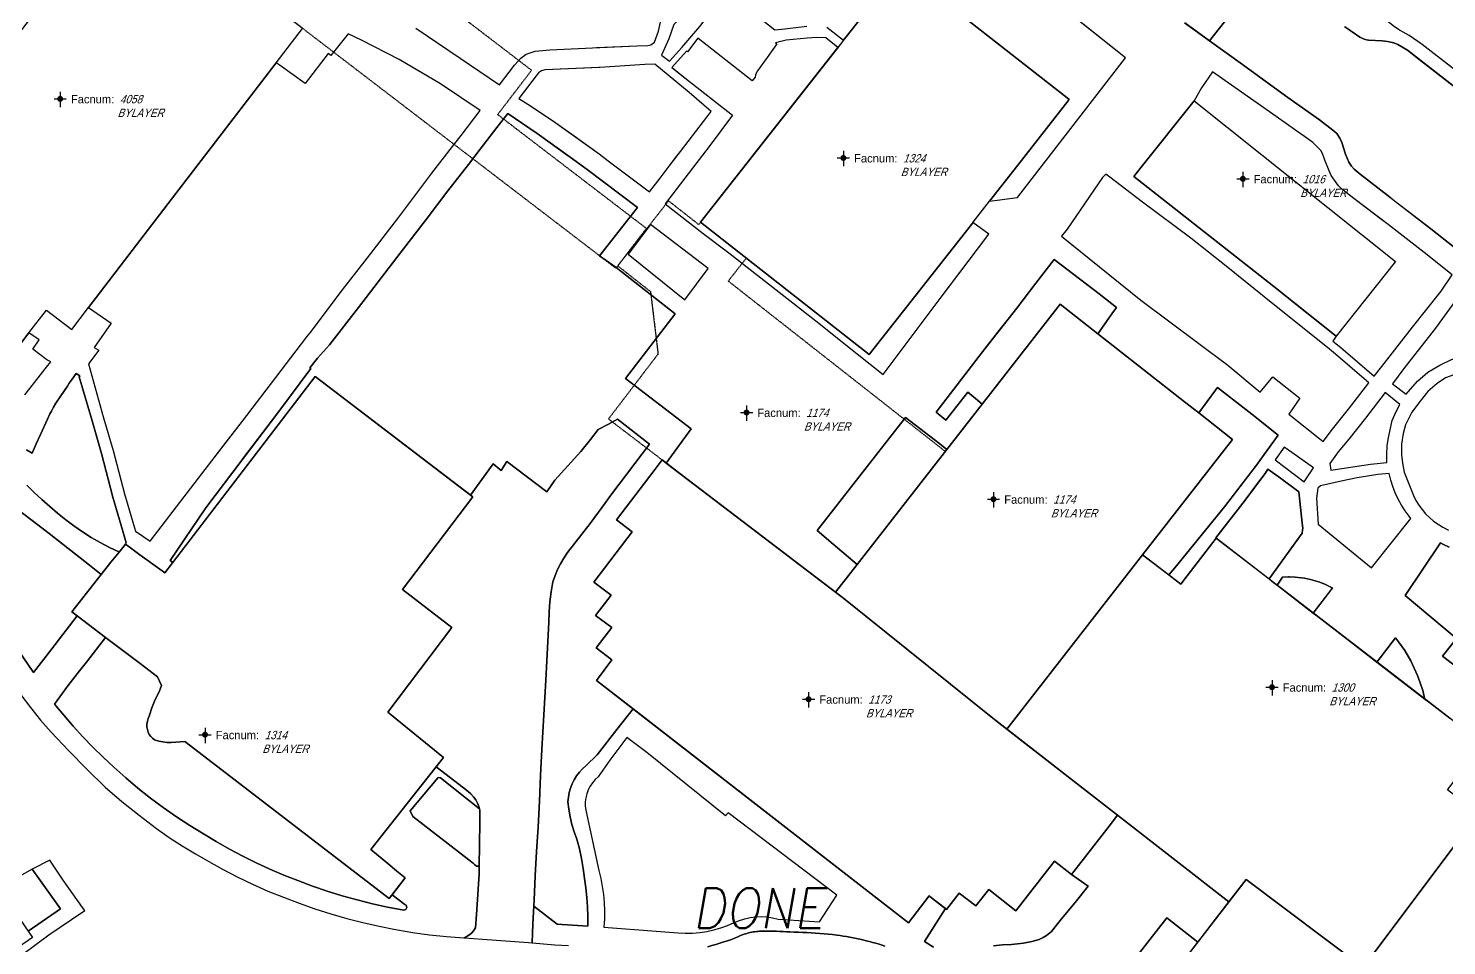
# Model space of a CAD drawing. Header units: inches. Extents: x 1273557 to 1282364, y 239587 to 246310.
# Drawn here: x 1275679 to 1276394, y 240898 to 241360 of the extents above; entities that cross this region are included whole.
import ezdxf
from ezdxf.enums import TextEntityAlignment as Align

# ---------------------------------------------------------------- set-up
doc = ezdxf.new("R2010")
doc.units = ezdxf.units.IN
doc.header["$MEASUREMENT"] = 0
doc.linetypes.add('DASHED2', pattern=[0.375, 0.25, -0.125])
doc.linetypes.add('HIDDEN', pattern=[0.375, 0.25, -0.125])
doc.layers.add('BLDG-DATA', color=159, linetype='DASHED2', lineweight=30)
for name, color, linetype in [('BLDG-UW', 231, 'Continuous'), ('BLDG-UW-UG', 159, 'HIDDEN'), ('GRASS', 3, 'Continuous'), ('PATH', 253, 'Continuous'), ('PATH-ISLAND', 252, 'Continuous'), ('REV-ADJUDICATION-NOTES', 2, 'Continuous'), ('STREET-NONUW', 4, 'Continuous'), ('STREET-UW', 50, 'Continuous')]:
    doc.layers.add(name, color=color, linetype=linetype)
doc.styles.add('Revisions', font='simplex.shx', dxfattribs={"width": 0.9, "oblique": 10, "height": 25})
doc.styles.add('SS_LITE', font='FRABK.TTF', dxfattribs={"height": 16})

# ---------------------------------------------------------------- blocks, each defined once
blk = doc.blocks.new('*U1')
for p, q in [((-3.08, 0), (3.08, 0)), ((0, 3.55), (0, -4.2))]:
    blk.add_line(p, q)
at = {"const_width": 1.5}
blk.add_lwpolyline([(-0.75, 0, 1), (0.75, 0, 1)], format="xyb", close=True, dxfattribs=at)
at = {"layer": 'BLDG-DATA', "color": 1, "style": 'SS_LITE'}
blk.add_text('Facnum:', height=4.2, dxfattribs=at).set_placement((27.26, -2.25), align=Align.RIGHT)
at = {"layer": 'BLDG-DATA', "color": 7, "style": 'SS_LITE', "oblique": 20, "width": 0.9, "flags": 8}
for tag, p in [('FACNUM', (29.98, -2.25)), ('OBJECT', (28.84, -9.16))]:
    blk.add_attdef(tag, p, '', height=4.2, dxfattribs=at)

msp = doc.modelspace()

# ---------------------------------------------------------------- linework, layer by layer
at = {"layer": 'BLDG-UW'}
msp.add_lwpolyline([(1275662.77, 241184.24), (1275679.73, 241206.39), (1275688.56, 241217.92), (1275701.32, 241208.15), (1275709.78, 241219.2), (1275753.77, 241276.65), (1275753.77, 241276.65), (1275804.34, 241342.56), (1275817.62, 241359.9), (1275816.59, 241360.69), (1275802.82, 241371.24), (1275801.66, 241372.12), (1275795.21, 241363.7), (1275776.02, 241378.39), (1275793.17, 241400.78), (1275758.04, 241427.29), (1275751.76, 241419.09), (1275748.11, 241414.33), (1275745.2, 241416.56), (1275729.2, 241428.82), (1275624.78, 241292.47)], dxfattribs=at)
for points in [[(1276203.96, 241323.99), (1276202.83, 241324.87), (1276119.02, 241390.64), (1276118.68, 241390.21), (1276091.5, 241355.58), (1276090.56, 241354.38), (1276087.61, 241350.62), (1276018.18, 241262.15), (1276103.12, 241195.5), (1276155.28, 241261.96), (1276155.52, 241262.27), (1276163.81, 241272.84), (1276177.98, 241290.89)], [(1276338.37, 241204.78), (1276307.04, 241229.82), (1276307.04, 241229.82), (1276236.45, 241285.26), (1276240.22, 241289.98), (1276266.94, 241323.41), (1276368.39, 241242.34)], [(1276286.2, 241152.71), (1276269.2, 241166.05), (1276261.97, 241171.72), (1276226.05, 241199.92), (1276218.35, 241205.97), (1276199.32, 241220.91), (1276091.63, 241082.81), (1276086.14, 241075.77), (1276090.31, 241072.59), (1276165.44, 241012.28), (1276172.49, 241006.79), (1276240.93, 241094.61)], [(1275868.03, 241077.13), (1275903.45, 241123.74), (1275823.93, 241184.45), (1275748.25, 241085.43), (1275746.86, 241086.44), (1275735.65, 241094.62), (1275730.2, 241098.59), (1275728.33, 241099.96), (1275725.12, 241095.92), (1275721.07, 241090.8), (1275716.18, 241084.64), (1275701.34, 241065.92), (1275704.02, 241063.89), (1275718.36, 241052.97), (1275735.75, 241039.74), (1275744.59, 241033.02), (1275746.49, 241028.66), (1275745.27, 241025.53), (1275743.34, 241021.58), (1275741.71, 241017.51), (1275740.38, 241013.33), (1275739.79, 241012.04), (1275739.39, 241010.68), (1275739.19, 241009.28), (1275739.21, 241007.86), (1275739.44, 241006.46), (1275739.79, 241005.22), (1275740.35, 241004.06), (1275741.1, 241003.01), (1275742.02, 241002.11), (1275743.08, 241001.38), (1275745.11, 241000.72), (1275747.21, 241000.27), (1275749.33, 241000.05), (1275751.47, 241000.05), (1275758.29, 241000.54), (1275861.28, 240921.4), (1275869.32, 240931.8), (1275865.18, 240935.23), (1275860.6, 240939.02), (1275852.02, 240946.13), (1275877.81, 240978.75), (1275888.64, 240992.44), (1275860.56, 241015.21), (1275892.82, 241057.9)], [(1276122.94, 240909.06), (1276133.33, 240922.68), (1276134.59, 240921.7), (1276142.1, 240915.86), (1276148.55, 240924.13), (1276156.88, 240917.65), (1276163.34, 240925.94), (1276177.06, 240915.24), (1276196.47, 240940.16), (1276205.06, 240933.47), (1276224.07, 240957.85), (1276228.31, 240963.29), (1276165.44, 241012.28), (1276090.31, 241072.59), (1276007.74, 241135.59), (1275998.84, 241142.38), (1275994.84, 241137.14), (1275975.84, 241112.24), (1275983.74, 241106.21), (1275964.37, 241080.8), (1275973.03, 241074.2), (1275965.29, 241064.05), (1275973.37, 241057.89), (1275965.56, 241047.66), (1275973.5, 241041.6), (1275965.65, 241031.3), (1275965.65, 241031.3), (1275965.65, 241031.3), (1275965.65, 241031.3), (1275965.65, 241031.3), (1275965.65, 241031.3)], [(1276408.49, 241002.32), (1276398, 241010.41), (1276385.4, 241020.13), (1276361.29, 241038.73), (1276329.21, 241063.48), (1276310.96, 241077.56), (1276306.9, 241080.69), (1276280.1, 241101.37), (1276278.02, 241102.97), (1276263.35, 241083.94), (1276260.14, 241079.78), (1276240.93, 241094.61), (1276172.49, 241006.79), (1276228.31, 240963.29), (1276284.29, 240919.66), (1276293.02, 240930.99), (1276352.02, 240886.62), (1276391.24, 240938.77), (1276410.22, 240964.01), (1276394.49, 240976.15), (1276412.37, 240999.32)], [(1276220.43, 240836.86), (1276347.42, 240738.91), (1276423.99, 240838.19), (1276395.68, 240860.03), (1276431.5, 240905.82), (1276461.23, 240943.81), (1276494.77, 240986.53), (1276464.27, 241010.06), (1276421.84, 240955.05), (1276410.22, 240964.01), (1276391.24, 240938.77), (1276352.02, 240886.62), (1276293.02, 240930.99)]]:
    msp.add_lwpolyline(points, close=True, dxfattribs=at)
at = {"layer": 'BLDG-UW-UG'}
for points in [[(1275975.51, 241239), (1275990.87, 241259.07), (1275915.92, 241316.44), (1275933.01, 241338.76), (1275862.37, 241392.83), (1275906.86, 241450.94), (1275894.89, 241460.1), (1275894.89, 241460.1), (1275894.89, 241460.1), (1275838.77, 241387), (1275822.79, 241399.24), (1275829.73, 241408.3), (1275810.32, 241423.16), (1275810.32, 241423.16), (1275776.02, 241378.39), (1275776.02, 241378.39), (1275776.02, 241378.39), (1275795.21, 241363.7), (1275801.66, 241372.12)], [(1276041.2, 241244.09), (1276018.18, 241262.15), (1276017.27, 241260.99), (1276002.01, 241272.98), (1275976.43, 241240.21), (1275992.94, 241227.25), (1275996.73, 241195.75), (1275971.77, 241163.04), (1276086.14, 241075.77), (1276141.45, 241146.7), (1276032.12, 241232.53)]]:
    msp.add_lwpolyline(points, close=True, dxfattribs=at)
at = {"layer": 'GRASS'}
for points in [[(1276119.02, 241390.64), (1276202.83, 241324.87), (1276203.96, 241323.99), (1276177.98, 241290.89), (1276163.81, 241272.84), (1276177.79, 241274.6), (1276185.23, 241284.24), (1276232.21, 241345.07), (1276110.76, 241441.85)], [(1276400.65, 241337.13), (1276381.73, 241351.72), (1276375.27, 241356.36), (1276370.65, 241358.9), (1276367.79, 241360.68), (1276364.64, 241363.26), (1276362.09, 241366.1), (1276360.29, 241368.95), (1276359.22, 241371.99), (1276358.88, 241376.53), (1276359.35, 241386.66), (1276360.19, 241402.11), (1276368.9, 241395.48), (1276418.32, 241356.66)], [(1276081.72, 241360.47), (1276090.22, 241353.96), (1276090.22, 241353.95), (1276090.56, 241354.38), (1276091.5, 241355.58), (1276118.68, 241390.21)], [(1276041.38, 241370.45), (1276055.51, 241359.09), (1276060.64, 241359.67), (1276071.69, 241360.96)], [(1275874.71, 241360.05), (1275897.09, 241344.81), (1275916.84, 241331.42), (1275924.35, 241341.33), (1275927.57, 241344.84), (1275930.26, 241346.87), (1275934.83, 241348.39), (1275942.23, 241349.08), (1275963.74, 241350.15), (1275986.05, 241351.07), (1275991.51, 241351.18), (1275993.15, 241351.61), (1275994.9, 241352.98), (1275996.92, 241358.5), (1275997.94, 241363.08)], [(1275677.6, 241175.24), (1275680.11, 241178.42), (1275687.93, 241188.32), (1275688.61, 241189.18), (1275690.77, 241191.92), (1275688.77, 241192.8), (1275681.77, 241198.25), (1275684.81, 241202.92), (1275679.73, 241206.39), (1275662.77, 241184.24)], [(1275678.6, 241129.71), (1275682.32, 241125.97), (1275686.2, 241122.39), (1275690.24, 241119), (1275694.18, 241115.56), (1275698.24, 241112.27), (1275702.43, 241109.14), (1275706.74, 241106.17), (1275711.15, 241103.36), (1275715.68, 241100.72), (1275720.3, 241098.26), (1275725.03, 241096.01), (1275725.12, 241095.92), (1275728.33, 241099.96), (1275728.74, 241100.68), (1275727.04, 241106.56), (1275722.06, 241123.67), (1275716.3, 241145.57), (1275711.53, 241162.02), (1275705.06, 241184.32), (1275705.4, 241184.8), (1275703.56, 241185.97), (1275701.57, 241183.15), (1275700.08, 241181.04), (1275699.1, 241179.61), (1275695.75, 241174.76), (1275693.32, 241170.95), (1275692.18, 241168.97), (1275692.17, 241168.95), (1275691.07, 241167.04), (1275690.31, 241165.56), (1275689.01, 241163.02), (1275685.55, 241155.27), (1275683.43, 241150.53), (1275681.39, 241145.88), (1275678.56, 241147.45)], [(1276399.5, 241185.91), (1276393.58, 241183.76), (1276389.26, 241180.94), (1276384.58, 241176.83), (1276383.35, 241175.27), (1276380.82, 241172.06), (1276376.57, 241166.52), (1276373.41, 241160.16), (1276372.12, 241155.72), (1276371.38, 241150.38), (1276371.33, 241145.02), (1276371.82, 241140.7), (1276372.72, 241136.21), (1276376.38, 241126.96), (1276377.42, 241124.42), (1276378.66, 241121.96), (1276380.09, 241119.61), (1276381.71, 241117.38), (1276383.51, 241115.29), (1276385.47, 241113.35), (1276387.57, 241111.58), (1276389.82, 241109.98), (1276392.18, 241108.56), (1276394.97, 241107.08)], [(1276395.39, 241098.44), (1276392.47, 241099.82), (1276391.06, 241100.62), (1276373.25, 241074.1), (1276399.13, 241052.43), (1276392.06, 241043.45), (1276406.54, 241032.38)], [(1276165.77, 240897.6), (1276170.29, 240898.03), (1276174.84, 240898.23), (1276180.85, 240898.79), (1276185.1, 240899.77), (1276188.75, 240900.78), (1276190.81, 240901.68), (1276192.56, 240902.66), (1276194.92, 240904.79), (1276200.09, 240911.13), (1276206.84, 240919.37), (1276213.43, 240927.6), (1276205.06, 240933.47), (1276196.47, 240940.16), (1276177.06, 240915.24), (1276163.34, 240925.94), (1276156.88, 240917.65), (1276148.55, 240924.13), (1276142.1, 240915.86), (1276141.52, 240916.32), (1276130.92, 240899.67), (1276135.48, 240896.87)]]:
    msp.add_lwpolyline(points, dxfattribs=at)
for points in [[(1276028.01, 241374.19), (1276029.31, 241373.22), (1276029.51, 241373.48), (1276027.65, 241375.46), (1276023.56, 241379.13), (1276020.54, 241378.82), (1276016.18, 241373.62), (1276004.74, 241361.81), (1276002.2, 241354.63), (1275998.54, 241346.45), (1276002.45, 241343.32), (1276008.66, 241350.23), (1276017.79, 241360.89)], [(1275836.63, 241226.57), (1275850.26, 241244.23), (1275866.09, 241264.77), (1275882.76, 241286.84), (1275893.1, 241300.29), (1275897.45, 241305.94), (1275907.06, 241318.52), (1275887.11, 241331.92), (1275866.35, 241344.16), (1275847.31, 241353.96), (1275840.62, 241357.11), (1275831.88, 241346.26), (1275830.55, 241347.26), (1275818.86, 241332.18), (1275805.8, 241341.5), (1275805.77, 241341.46), (1275804.32, 241342.53), (1275753.77, 241276.65), (1275709.78, 241219.2), (1275709.77, 241219.19), (1275721.12, 241211.26), (1275712.58, 241199.04), (1275714.87, 241197.69), (1275709.72, 241190.82), (1275717.35, 241163.68), (1275722.14, 241147.19), (1275727.9, 241125.29), (1275732.87, 241108.2), (1275733.36, 241106.51), (1275740.83, 241101.41), (1275756.27, 241121.55), (1275771.86, 241141.98), (1275787.37, 241161.98), (1275801.52, 241180.39), (1275819.79, 241204.48), (1275822.16, 241207.32)], [(1276087.28, 241350.2), (1276081.26, 241355.04), (1276076.63, 241355.3), (1276071.82, 241354.97), (1276061.32, 241353.88), (1276056, 241352.6), (1276056.66, 241352.04), (1276051.74, 241345.29), (1276046.81, 241338.53), (1276046.14, 241337.3), (1276045.89, 241336.28), (1276045.64, 241335.26), (1276044.21, 241333.49), (1276016.78, 241354.88), (1276011.53, 241348.14), (1276011.1, 241348.44), (1276003.68, 241340.22), (1276003.94, 241339.92), (1276010.28, 241335.03), (1276034.32, 241316.09), (1276022.53, 241300.38), (1276014.11, 241289.37), (1276000.4, 241271.45), (1276019.42, 241256.45), (1276032.45, 241246.83), (1276077.83, 241211.31), (1276091.43, 241200.34), (1276110.11, 241185.43), (1276138.97, 241223.74), (1276163.37, 241256.12), (1276155.4, 241262.12), (1276155.28, 241261.96), (1276103.12, 241195.5), (1276018.18, 241262.15)], [(1275995.09, 241341.9), (1275990.13, 241341.64), (1275967.4, 241340.25), (1275939.62, 241338.99), (1275938, 241338.54), (1275936.54, 241337.56), (1275935.32, 241336.04), (1275926.64, 241324.53), (1275931.04, 241321.63), (1275943.56, 241313.45), (1275967.02, 241296.71), (1275971.68, 241293.2), (1275992.43, 241277.58), (1275997.73, 241284.32), (1276002.39, 241290.43), (1276008.04, 241297.85), (1276023.55, 241318.07), (1276012.36, 241327.58)], [(1276391.31, 241227.5), (1276396.96, 241235.7), (1276382.78, 241247.01), (1276364.61, 241261.05), (1276347.27, 241274.07), (1276342.01, 241278.42), (1276339.62, 241280.54), (1276337.64, 241283.33), (1276336, 241285.68), (1276334.85, 241288.08), (1276332.7, 241293.47), (1276331.61, 241296.86), (1276330.71, 241298.4), (1276326.74, 241302.3), (1276324.12, 241304.25), (1276318.69, 241308.14), (1276308.2, 241315.55), (1276276.08, 241338.03), (1276270.64, 241329.97), (1276266.94, 241323.41), (1276368.39, 241242.34), (1276338.37, 241204.78), (1276336.74, 241202.32), (1276340.76, 241199.11), (1276357.61, 241184.6), (1276361.41, 241189.41), (1276376.89, 241209.36)], [(1275965.56, 241047.66), (1275973.37, 241057.89), (1275965.29, 241064.05), (1275973.03, 241074.2), (1275964.37, 241080.8), (1275983.74, 241106.21), (1275975.84, 241112.24), (1275994.84, 241137.14), (1275998.84, 241142.38), (1276000.87, 241140.83), (1276007.54, 241149.98), (1276013.42, 241158.04), (1275980.36, 241183.42), (1276005.42, 241216.09), (1275975.59, 241239.36), (1275967.31, 241245.23), (1275986.44, 241269.65), (1275961, 241288.76), (1275952.43, 241294.94), (1275935.85, 241306.89), (1275921.09, 241317.01), (1275915.43, 241309.94), (1275907.1, 241299.03), (1275901.2, 241291.29), (1275890.89, 241278.06), (1275879.91, 241263.57), (1275866.84, 241246.62), (1275857.41, 241234.28), (1275845.74, 241219.14), (1275831.23, 241200.35), (1275825.09, 241193.66), (1275821.28, 241188.82), (1275821.82, 241188.4), (1275805.09, 241166.18), (1275787.14, 241142.51), (1275768.8, 241118.18), (1275750.82, 241091.65), (1275752.22, 241090.63), (1275823.93, 241184.45), (1275902.3, 241124.62), (1275913.62, 241140.5), (1275917.73, 241137.14), (1275920.55, 241141.58), (1275940.77, 241126.33), (1275944.78, 241132.22), (1275957.87, 241146.67), (1275962.77, 241152.68), (1275966.54, 241157.66), (1275971.83, 241160.43), (1275976.35, 241162.86), (1275992.5, 241150.39), (1275973.4, 241125.23), (1275968.58, 241118.66), (1275962.47, 241110.33), (1275951.09, 241095.68), (1275949.25, 241092.95), (1275947.58, 241090.11), (1275946.1, 241087.16), (1275944.82, 241084.13), (1275943.73, 241081.02), (1275942.89, 241075.97), (1275942.27, 241070.89), (1275941.87, 241065.79), (1275941.68, 241060.68), (1275940.11, 241031.43), (1275938.22, 240996.42), (1275937.53, 240983.39), (1275936.92, 240970.35), (1275936.39, 240957.31), (1275935.48, 240945.05), (1275934.77, 240932.77), (1275934.28, 240920.49), (1275934.14, 240917.5), (1275945.93, 240908.43), (1275961.28, 240907.45), (1275961.34, 240912.27), (1275961.21, 240917.09), (1275960.87, 240921.89), (1275960.34, 240926.68), (1275959.61, 240931.43), (1275959.06, 240936.48), (1275958.23, 240941.49), (1275957.13, 240946.45), (1275955.75, 240951.35), (1275954.46, 240954.99), (1275953.37, 240958.71), (1275952.49, 240962.49), (1275951.82, 240966.31), (1275951.36, 240970.16), (1275951.56, 240972.47), (1275951.98, 240974.75), (1275952.61, 240976.98), (1275953.45, 240979.15), (1275954.48, 240981.22), (1275955.71, 240983.19), (1275957.11, 240985.03), (1275958.67, 240986.73), (1275960.39, 240988.28), (1275966.06, 240993.82), (1275975.94, 241006.46), (1275984.14, 241016.93), (1275965.65, 241031.3), (1275973.5, 241041.6)], [(1276306.58, 241221.08), (1276282.96, 241239.99), (1276265.14, 241254.15), (1276240.79, 241272.35), (1276224.39, 241284.91), (1276222.39, 241286.39), (1276220.63, 241284.68), (1276202.86, 241258.7), (1276200.06, 241255.16), (1276213.9, 241243.91), (1276240.06, 241222.94), (1276283.85, 241190.1), (1276300.2, 241176.54), (1276306.48, 241184.26), (1276320.2, 241173.51), (1276314.51, 241165.4), (1276331.86, 241151.76), (1276336.65, 241157.95), (1276344.61, 241167.92), (1276354.97, 241181.26), (1276338.17, 241195.77), (1276334.15, 241198.98)], [(1276021.95, 241238.79), (1275993.01, 241261.1), (1275981.64, 241246.09), (1276010.21, 241223.03)], [(1276199.32, 241220.91), (1276218.35, 241205.97), (1276226.28, 241217.14), (1276227.37, 241218.66), (1276227.78, 241219.25), (1276219.09, 241226.03), (1276196.34, 241243.45), (1276187.16, 241231.47), (1276177.54, 241218.92), (1276173.16, 241213.36), (1276160.21, 241196.9), (1276136.94, 241166.4), (1276141.82, 241162.39), (1276152.85, 241176.56), (1276156.68, 241173.29), (1276159.99, 241170.47)], [(1276410.35, 241216.43), (1276410.24, 241220.61), (1276410.09, 241225.91), (1276404.03, 241230.21), (1276388.42, 241208.8), (1276372.58, 241188.47), (1276366.77, 241180.7), (1276373.66, 241175.56), (1276379.46, 241182.17), (1276384.57, 241186.56), (1276390.68, 241190.22), (1276396.51, 241192.93), (1276400.53, 241194.51), (1276404.88, 241195.7), (1276408.72, 241196.46), (1276410.73, 241196.5), (1276411.21, 241196.51), (1276411.15, 241197.98)], [(1276309.26, 241154.83), (1276295.93, 241165.51), (1276278.67, 241178.92), (1276278.53, 241178.73), (1276277.62, 241177.49), (1276269.19, 241166.06), (1276286.2, 241152.71), (1276240.93, 241094.61), (1276254.14, 241084.41), (1276257.08, 241088.02), (1276282.1, 241118.8), (1276297.76, 241139.03)], [(1276364.76, 241153.59), (1276365.77, 241158.49), (1276366.74, 241162.25), (1276368.6, 241166.82), (1276370.54, 241170.34), (1276363.17, 241176.36), (1276353.17, 241163.44), (1276344.75, 241152.92), (1276339.51, 241146.44), (1276335.21, 241140.55), (1276335.73, 241137.31), (1276355.76, 241140.28), (1276363.9, 241141.11), (1276363.93, 241144.95), (1276364.17, 241149.72)], [(1276142.24, 241147.71), (1276138.67, 241150.47), (1276121.45, 241163.77), (1276118.97, 241160.59), (1276076.86, 241106.9), (1276085.04, 241099.97), (1276097.07, 241089.78)], [(1276326.95, 241138.36), (1276313.19, 241148.23), (1276312.31, 241148.86), (1276307.74, 241142.38), (1276322.26, 241131.3)], [(1276321.65, 241108.02), (1276321.25, 241110.47), (1276319.63, 241126.29), (1276310.34, 241133.18), (1276304.09, 241137.8), (1276302.65, 241135.64), (1276292.59, 241122.1), (1276277.85, 241103.16), (1276278.02, 241102.97), (1276304.63, 241082.44), (1276304.65, 241082.48), (1276321.36, 241105.5)], [(1276373.15, 241116.78), (1276371.3, 241119.67), (1276369.65, 241122.68), (1276368.19, 241125.79), (1276366.94, 241128.99), (1276365.91, 241132.26), (1276365.09, 241135.6), (1276359.44, 241135.11), (1276349.01, 241133.4), (1276340.9, 241131.7), (1276330.55, 241129.37), (1276329.2, 241128.12), (1276328.61, 241123.21), (1276329.41, 241110), (1276356.3, 241088.09), (1276376, 241112.89), (1276375.18, 241114.01)], [(1275716.07, 241084.7), (1275710.25, 241089.44), (1275689.84, 241105.25), (1275667.87, 241122.19), (1275662.61, 241126.3), (1275657.77, 241120.16), (1275650.45, 241110.66), (1275639.86, 241097.19), (1275646.25, 241087.8), (1275652.35, 241078.96), (1275659.16, 241068.88), (1275664.24, 241061.3), (1275671.63, 241050.5), (1275682.03, 241035.25), (1275691.26, 241047.19), (1275704.02, 241063.89), (1275701.34, 241065.92), (1275716.18, 241084.64)], [(1276336.36, 241077.59), (1276335.93, 241078.19), (1276333.08, 241079.57), (1276330.15, 241080.76), (1276325.59, 241082.11), (1276322.5, 241082.75), (1276317.79, 241083.34), (1276314.97, 241083.42), (1276314.43, 241083.42), (1276311.46, 241083.3), (1276308.68, 241079.31), (1276310.96, 241077.56), (1276326.93, 241065.24)], [(1275758.29, 241000.54), (1275751.47, 241000.05), (1275749.33, 241000.05), (1275747.21, 241000.27), (1275745.11, 241000.72), (1275743.08, 241001.38), (1275742.02, 241002.11), (1275741.1, 241003.01), (1275740.35, 241004.06), (1275739.79, 241005.22), (1275739.44, 241006.46), (1275739.21, 241007.86), (1275739.19, 241009.28), (1275739.39, 241010.68), (1275739.79, 241012.04), (1275740.38, 241013.33), (1275741.71, 241017.51), (1275743.34, 241021.58), (1275745.27, 241025.53), (1275746.49, 241028.66), (1275744.59, 241033.02), (1275735.75, 241039.74), (1275718.36, 241052.97), (1275708.65, 241040.47), (1275705.21, 241036.14), (1275699.41, 241028.62), (1275692.67, 241019.31), (1275697.27, 241013.69), (1275702.03, 241008.2), (1275706.93, 241002.84), (1275711.99, 240997.62), (1275717.18, 240992.54), (1275722.51, 240987.61), (1275728.5, 240982.22), (1275734.65, 240977.01), (1275740.97, 240972), (1275747.43, 240967.19), (1275754.04, 240962.58), (1275760.79, 240958.17), (1275767.67, 240953.98), (1275774.15, 240950.03), (1275780.75, 240946.27), (1275787.45, 240942.7), (1275794.24, 240939.33), (1275801.14, 240936.15), (1275808.12, 240933.17), (1275815.18, 240930.39), (1275822.57, 240927.65), (1275830.03, 240925.11), (1275837.56, 240922.78), (1275845.14, 240920.65), (1275852.78, 240918.73), (1275860.48, 240917.01), (1275868.65, 240915.42), (1275869.63, 240915.75), (1275870.19, 240916.81), (1275869.85, 240917.96), (1275869.08, 240918.39), (1275862.75, 240923.29), (1275861.28, 240921.4)], [(1276373.02, 241046.3), (1276369.9, 241050.75), (1276368.32, 241052.82), (1276359.01, 241040.49), (1276383.19, 241021.83), (1276382.86, 241023.11), (1276382.04, 241026.22), (1276380.85, 241030.05), (1276379.45, 241033.81), (1276376.04, 241041.09)], [(1276032.13, 240964.61), (1276030.71, 240962.97), (1275991.04, 240994.92), (1275981.06, 241002.55), (1275972.51, 240991.1), (1275966.53, 240982.69), (1275965, 240981.28), (1275963.65, 240979.71), (1275962.49, 240977.98), (1275961.54, 240976.13), (1275960.82, 240974.18), (1275960.33, 240972.16), (1275960.09, 240970.1), (1275960.09, 240968.02), (1275960.33, 240965.95), (1275966.91, 240935.52), (1275967.88, 240931.52), (1275968.65, 240927.48), (1275969.22, 240923.4), (1275969.59, 240919.3), (1275969.76, 240915.18), (1275969.73, 240911.05), (1275969.5, 240906.93), (1275995.72, 240904.84), (1276006.81, 240904.12), (1276010.45, 240903.91), (1276014.09, 240903.94), (1276017.72, 240904.23), (1276021.32, 240904.76), (1276024.88, 240905.54), (1276028.37, 240906.56), (1276031.78, 240907.81), (1276035.1, 240909.3), (1276037.72, 240910.36), (1276040.42, 240911.19), (1276043.19, 240911.78), (1276046, 240912.12), (1276048.82, 240912.22), (1276051.65, 240912.07), (1276054.45, 240911.68), (1276057.21, 240911.04), (1276078.15, 240909.67), (1276086.78, 240923.11)], [(1275906.93, 240959.65), (1275906.96, 240965.88), (1275906.77, 240966.61), (1275887.07, 240982.17), (1275886, 240982.39), (1275871.87, 240965.61), (1275873.14, 240962.76), (1275901.39, 240940.92), (1275903.6, 240939.1), (1275904.19, 240938.45), (1275905.32, 240937.74), (1275906.66, 240937.71)], [(1275681.4, 240936.1), (1275664.18, 240926.58), (1275679.28, 240904.91), (1275695.62, 240916.16)], [(1276268.65, 240899.38), (1276253.03, 240911.68), (1276228.65, 240880.25), (1276226.99, 240877.76), (1276226.18, 240875.55), (1276225.08, 240873.45), (1276223.97, 240869.39), (1276223.38, 240865.92), (1276222.4, 240860.95), (1276221.68, 240855.98), (1276221.03, 240848.11), (1276220.54, 240841.73), (1276220.43, 240836.86)]]:
    msp.add_lwpolyline(points, close=True, dxfattribs=at)
at = {"layer": 'PATH'}
for points in [[(1276400.65, 241337.13), (1276381.73, 241351.72), (1276375.27, 241356.36), (1276370.65, 241358.9), (1276367.79, 241360.68), (1276364.64, 241363.26), (1276362.09, 241366.1), (1276360.29, 241368.95), (1276359.22, 241371.99), (1276358.88, 241376.53), (1276359.35, 241386.66), (1276360.19, 241402.11), (1276368.9, 241395.48), (1276418.32, 241356.66)], [(1276262.07, 241362.69), (1276274.53, 241353.68), (1276304.13, 241391.16)], [(1276409.93, 241240.06), (1276386.21, 241258.79), (1276367.75, 241273.01), (1276364.61, 241275.43), (1276350.46, 241286.38), (1276347.55, 241288.94), (1276346.23, 241290.41), (1276344.79, 241292.53), (1276343.17, 241296.49), (1276341.31, 241302.3), (1276340.26, 241304.48), (1276338.7, 241306.85), (1276336.77, 241308.63), (1276330.06, 241313.77), (1276314.07, 241325.11), (1276309.27, 241328.58), (1276291.23, 241341.61), (1276274.53, 241353.68), (1276262.12, 241362.65)], [(1276342.68, 241360.79), (1276350.44, 241355.49), (1276352.59, 241354.41), (1276353.68, 241354.1), (1276354.71, 241353.9), (1276361.66, 241353.66), (1276364.29, 241353.2), (1276367.43, 241352.53), (1276369.55, 241351.69), (1276374.33, 241348.87), (1276378.65, 241345.51), (1276405.62, 241324.54)], [(1275678.56, 241147.45), (1275681.39, 241145.88), (1275683.43, 241150.53), (1275685.55, 241155.27), (1275689.01, 241163.02), (1275690.31, 241165.56), (1275691.07, 241167.04), (1275692.17, 241168.95), (1275692.18, 241168.97), (1275693.32, 241170.95), (1275695.75, 241174.76), (1275699.1, 241179.61), (1275700.08, 241181.04), (1275701.57, 241183.15), (1275703.56, 241185.97), (1275705.4, 241184.8), (1275705.06, 241184.32), (1275711.53, 241162.02), (1275716.3, 241145.57), (1275722.06, 241123.67), (1275727.04, 241106.56), (1275728.74, 241100.68), (1275728.33, 241099.96), (1275730.2, 241098.59), (1275735.65, 241094.62), (1275746.86, 241086.44), (1275748.25, 241085.43), (1275752.22, 241090.63), (1275750.82, 241091.65), (1275768.8, 241118.18), (1275787.14, 241142.51), (1275787.33, 241142.75), (1275805.09, 241166.18), (1275821.82, 241188.4), (1275821.28, 241188.82), (1275825.09, 241193.66), (1275831.23, 241200.35), (1275845.74, 241219.14), (1275857.41, 241234.28), (1275866.84, 241246.62), (1275879.91, 241263.57), (1275890.89, 241278.06), (1275901.2, 241291.29), (1275907.1, 241299.03), (1275915.43, 241309.94), (1275921.09, 241317.01), (1275935.85, 241306.89), (1275950.74, 241296.16), (1275952.43, 241294.94), (1275961, 241288.76), (1275986.44, 241269.65), (1275967.31, 241245.23), (1275975.59, 241239.36), (1276005.42, 241216.09), (1275980.36, 241183.42), (1276013.42, 241158.04), (1276007.54, 241149.98), (1276000.87, 241140.83), (1276086.14, 241075.77), (1276097.07, 241089.78), (1276085.04, 241099.97), (1276076.86, 241106.9), (1276118.97, 241160.59), (1276121.45, 241163.77), (1276138.67, 241150.47), (1276142.24, 241147.71), (1276159.99, 241170.47), (1276156.68, 241173.29), (1276152.85, 241176.56), (1276141.82, 241162.39), (1276136.94, 241166.4), (1276160.21, 241196.9), (1276169.2, 241208.32), (1276173.16, 241213.36), (1276177.54, 241218.92), (1276187.16, 241231.47), (1276196.34, 241243.45), (1276219.09, 241226.03), (1276227.78, 241219.25), (1276227.37, 241218.66), (1276226.28, 241217.14), (1276218.35, 241205.97), (1276218.35, 241205.97), (1276226.05, 241199.92), (1276261.97, 241171.72), (1276269.19, 241166.06), (1276277.62, 241177.49), (1276278.53, 241178.73), (1276278.67, 241178.92), (1276288.37, 241171.38), (1276295.93, 241165.51), (1276309.26, 241154.83), (1276297.76, 241139.03), (1276296.02, 241136.78), (1276282.1, 241118.8), (1276257.08, 241088.02), (1276254.14, 241084.41), (1276260.14, 241079.78), (1276263.35, 241083.94), (1276278.02, 241102.97), (1276277.85, 241103.16), (1276292.59, 241122.1), (1276298.29, 241129.77), (1276302.65, 241135.64), (1276304.09, 241137.8), (1276310.34, 241133.18), (1276319.63, 241126.29), (1276321.25, 241110.47), (1276321.65, 241108.02), (1276321.55, 241107.13), (1276321.36, 241105.5), (1276304.65, 241082.48), (1276304.63, 241082.44), (1276306.9, 241080.69), (1276308.68, 241079.31), (1276311.46, 241083.3), (1276314.62, 241083.43), (1276317.79, 241083.34), (1276322.5, 241082.75), (1276325.59, 241082.11), (1276330.15, 241080.76), (1276333.08, 241079.57), (1276336.58, 241077.88), (1276326.93, 241065.24), (1276329.21, 241063.48), (1276346.15, 241050.41), (1276359.01, 241040.49), (1276368.32, 241052.82), (1276369.9, 241050.75), (1276373.02, 241046.3), (1276376.04, 241041.09), (1276379.45, 241033.81), (1276380.85, 241030.05), (1276382.04, 241026.22), (1276382.86, 241023.11), (1276383.19, 241021.83), (1276385.4, 241020.13), (1276395.71, 241012.18)], [(1275667.87, 241122.19), (1275689.84, 241105.25), (1275710.25, 241089.44), (1275716.07, 241084.7), (1275716.18, 241084.64), (1275721.07, 241090.8), (1275725.12, 241095.92), (1275725.03, 241096.01), (1275720.3, 241098.26), (1275715.68, 241100.72), (1275711.15, 241103.36), (1275706.74, 241106.17), (1275702.43, 241109.14), (1275698.24, 241112.27), (1275694.18, 241115.56), (1275690.24, 241119), (1275686.2, 241122.39), (1275682.32, 241125.97), (1275678.6, 241129.71)], [(1276406.54, 241032.38), (1276392.06, 241043.45), (1276399.13, 241052.43), (1276373.25, 241074.1), (1276391.06, 241100.62), (1276392.47, 241099.82), (1276395.39, 241098.44)], [(1275675.64, 241024.08), (1275680.51, 241017.6), (1275685.6, 241011.28), (1275690.9, 241005.15), (1275699.78, 240995.71), (1275708.87, 240986.47), (1275718.17, 240977.44), (1275726.61, 240970.29), (1275735.23, 240963.35), (1275744.02, 240956.62), (1275750.45, 240952.19), (1275756.98, 240947.94), (1275763.62, 240943.85), (1275770.37, 240939.95), (1275777.22, 240936.21), (1275784.72, 240932.27), (1275792.36, 240928.58), (1275800.11, 240925.15), (1275807.97, 240921.97), (1275815.93, 240919.05), (1275823.83, 240916.24), (1275831.81, 240913.67), (1275839.86, 240911.34), (1275847.98, 240909.25), (1275856.16, 240907.41), (1275864.39, 240905.81), (1275870.29, 240904.77), (1275872.95, 240904.3), (1275881.55, 240903.08), (1275890.18, 240902.16), (1275898.82, 240901.53), (1275899.04, 240901.52), (1275899.44, 240901.69), (1275901.39, 240902.84), (1275902.68, 240903.9), (1275903.79, 240905.15), (1275904.7, 240906.55), (1275905.25, 240913.27), (1275906.61, 240933.58), (1275906.66, 240937.71), (1275905.32, 240937.74), (1275904.19, 240938.45), (1275903.6, 240939.1), (1275901.39, 240940.92), (1275873.14, 240962.76), (1275871.87, 240965.61), (1275886, 240982.39), (1275887.07, 240982.17), (1275906.77, 240966.61), (1275906.47, 240967.71), (1275905.76, 240969.46), (1275904.85, 240971.12), (1275903.75, 240972.67), (1275902.47, 240974.07), (1275901.04, 240975.31), (1275898.72, 240977.11), (1275884.93, 240987.75), (1275877.81, 240978.75), (1275852.02, 240946.13), (1275860.6, 240939.02), (1275865.18, 240935.23), (1275869.32, 240931.8), (1275862.75, 240923.29), (1275869.08, 240918.39), (1275869.85, 240917.96), (1275870.19, 240916.81), (1275869.63, 240915.75), (1275868.65, 240915.42), (1275860.48, 240917.01), (1275852.78, 240918.73), (1275845.14, 240920.65), (1275837.56, 240922.78), (1275830.03, 240925.11), (1275822.57, 240927.65), (1275815.18, 240930.39), (1275808.12, 240933.17), (1275801.14, 240936.15), (1275794.24, 240939.33), (1275787.45, 240942.7), (1275780.75, 240946.27), (1275774.15, 240950.03), (1275767.67, 240953.98), (1275760.79, 240958.17), (1275754.04, 240962.58), (1275747.43, 240967.19), (1275740.97, 240972), (1275734.65, 240977.01), (1275728.5, 240982.22), (1275722.51, 240987.61), (1275717.18, 240992.54), (1275711.99, 240997.62), (1275706.93, 241002.84), (1275702.03, 241008.2), (1275697.27, 241013.69), (1275692.67, 241019.31), (1275699.41, 241028.62), (1275705.21, 241036.14), (1275708.65, 241040.47), (1275718.36, 241052.97), (1275704.02, 241063.89), (1275691.26, 241047.19), (1275682.03, 241035.25), (1275671.63, 241050.5)], [(1276135.48, 240896.87), (1276130.92, 240899.67), (1276141.52, 240916.32), (1276134.59, 240921.7), (1276133.33, 240922.68), (1276122.94, 240909.06), (1275984.14, 241016.93), (1275975.94, 241006.46), (1275966.06, 240993.82), (1275960.39, 240988.28), (1275958.67, 240986.73), (1275957.11, 240985.03), (1275955.71, 240983.19), (1275954.48, 240981.22), (1275953.45, 240979.15), (1275952.61, 240976.98), (1275951.98, 240974.75), (1275951.56, 240972.47), (1275951.36, 240970.16), (1275951.82, 240966.31), (1275952.49, 240962.49), (1275953.37, 240958.71), (1275954.46, 240954.99), (1275955.75, 240951.35), (1275957.13, 240946.45), (1275958.23, 240941.49), (1275959.06, 240936.48), (1275959.61, 240931.43), (1275960.34, 240926.68), (1275960.87, 240921.89), (1275961.21, 240917.09), (1275961.34, 240912.27), (1275961.28, 240907.45), (1275945.93, 240908.43), (1275934.14, 240917.5), (1275933.72, 240908.59), (1275933.31, 240899.08), (1275944.67, 240898.08), (1275951.67, 240897.61)], [(1276228.65, 240880.25), (1276253.03, 240911.68), (1276268.65, 240899.38), (1276284.29, 240919.66), (1276228.31, 240963.29), (1276224.07, 240957.85), (1276205.06, 240933.47), (1276213.43, 240927.6), (1276206.84, 240919.37), (1276200.09, 240911.13), (1276194.92, 240904.79), (1276192.56, 240902.66), (1276190.81, 240901.68), (1276188.75, 240900.78), (1276185.1, 240899.77), (1276180.85, 240898.79), (1276174.84, 240898.23), (1276170.29, 240898.03), (1276165.77, 240897.6)], [(1275657.53, 240879.2), (1275689.7, 240903.06), (1275701.18, 240910.74), (1275707.83, 240915.32), (1275706.8, 240916.85), (1275701.78, 240923.7), (1275696.9, 240930.65), (1275690.2, 240940.61), (1275681.4, 240936.1), (1275695.62, 240916.16), (1275679.28, 240904.91), (1275681.5, 240901.72), (1275635.23, 240869.76)], [(1276021.78, 240897.05), (1276023.8, 240897.62), (1276025.81, 240898.21), (1276027.82, 240898.82), (1276029.82, 240899.46), (1276031.81, 240900.11), (1276033.8, 240900.78), (1276035.78, 240901.47), (1276036.92, 240902.06), (1276037.91, 240902.51), (1276039.14, 240903.02), (1276040.12, 240903.36), (1276041.4, 240903.77), (1276042.39, 240904.03), (1276043.16, 240904.21), (1276043.93, 240904.37), (1276044.71, 240904.51), (1276045.49, 240904.63), (1276046.28, 240904.72), (1276047.06, 240904.8), (1276047.85, 240904.85), (1276049.56, 240904.89), (1276051.26, 240904.92), (1276052.97, 240904.92), (1276054.68, 240904.9), (1276056.38, 240904.86), (1276058.09, 240904.81), (1276059.79, 240904.73), (1276061.5, 240904.63), (1276063.2, 240904.51), (1276065.35, 240904.46), (1276067.5, 240904.4), (1276069.65, 240904.31), (1276071.79, 240904.21), (1276073.94, 240904.09), (1276076.08, 240903.95), (1276078.22, 240903.79), (1276080.36, 240903.61), (1276082.5, 240903.41), (1276084.64, 240903.2), (1276086.77, 240902.96), (1276088.43, 240902.72), (1276090.09, 240902.46), (1276091.75, 240902.18), (1276093.4, 240901.88), (1276095.05, 240901.56), (1276096.7, 240901.22), (1276098.34, 240900.86), (1276099.98, 240900.48), (1276101.61, 240900.09), (1276103.24, 240899.67), (1276104.86, 240899.23), (1276106.48, 240898.78), (1276108.09, 240898.3), (1276109.59, 240897.8), (1276111.08, 240897.28)]]:
    msp.add_lwpolyline(points, dxfattribs=at)
at = {"layer": 'PATH-ISLAND'}
for points in [[(1276028.01, 241374.19), (1276029.31, 241373.22), (1276029.51, 241373.48), (1276027.65, 241375.46), (1276023.56, 241379.13), (1276020.54, 241378.82), (1276016.18, 241373.62), (1276004.74, 241361.81), (1276002.2, 241354.63), (1275998.54, 241346.45), (1276002.45, 241343.32), (1276008.66, 241350.23), (1276017.79, 241360.89)], [(1276012.36, 241327.58), (1275995.09, 241341.9), (1275990.13, 241341.64), (1275967.4, 241340.25), (1275966.9, 241340.23), (1275939.62, 241338.99), (1275938, 241338.54), (1275936.54, 241337.56), (1275935.32, 241336.04), (1275926.64, 241324.53), (1275931.04, 241321.63), (1275943.56, 241313.45), (1275954.48, 241305.66), (1275967.02, 241296.71), (1275971.68, 241293.2), (1275992.43, 241277.58), (1275997.73, 241284.32), (1276002.39, 241290.43), (1276006.09, 241295.29), (1276008.04, 241297.85), (1276023.55, 241318.07)], [(1276012.36, 241327.58), (1275995.09, 241341.9), (1275990.13, 241341.64), (1275967.4, 241340.25), (1275939.62, 241338.99), (1275938, 241338.54), (1275936.54, 241337.56), (1275935.32, 241336.04), (1275926.64, 241324.53), (1275931.04, 241321.63), (1275943.56, 241313.45), (1275967.02, 241296.71), (1275971.68, 241293.2), (1275992.43, 241277.58), (1275997.73, 241284.32), (1276002.39, 241290.43), (1276008.04, 241297.85), (1276023.55, 241318.07)], [(1276396.96, 241235.7), (1276382.78, 241247.01), (1276364.61, 241261.05), (1276360.7, 241263.98), (1276347.27, 241274.07), (1276342.01, 241278.42), (1276339.62, 241280.54), (1276337.64, 241283.33), (1276336, 241285.68), (1276334.85, 241288.08), (1276332.7, 241293.47), (1276331.61, 241296.86), (1276330.71, 241298.4), (1276326.74, 241302.3), (1276324.12, 241304.25), (1276318.69, 241308.14), (1276308.2, 241315.55), (1276276.08, 241338.03), (1276270.64, 241329.97), (1276266.94, 241323.41), (1276240.22, 241289.98), (1276236.45, 241285.26), (1276307.04, 241229.82), (1276323.65, 241216.55), (1276338.37, 241204.78), (1276336.74, 241202.32), (1276340.76, 241199.11), (1276357.61, 241184.6), (1276361.41, 241189.41), (1276365.63, 241194.85), (1276376.89, 241209.36), (1276391.31, 241227.5)], [(1276354.97, 241181.26), (1276338.17, 241195.77), (1276334.15, 241198.98), (1276306.58, 241221.08), (1276282.96, 241239.99), (1276265.14, 241254.15), (1276240.79, 241272.35), (1276224.39, 241284.91), (1276222.39, 241286.39), (1276220.63, 241284.68), (1276202.86, 241258.7), (1276200.06, 241255.16), (1276213.9, 241243.91), (1276240.06, 241222.94), (1276283.85, 241190.1), (1276300.2, 241176.54), (1276306.48, 241184.26), (1276320.2, 241173.51), (1276314.51, 241165.4), (1276331.86, 241151.76), (1276336.65, 241157.95), (1276344.61, 241167.92)], [(1275993.01, 241261.1), (1275981.64, 241246.09), (1276010.21, 241223.03), (1276021.95, 241238.79)], [(1276410.35, 241216.43), (1276410.24, 241220.61), (1276410.09, 241225.91), (1276404.03, 241230.21), (1276388.42, 241208.8), (1276372.58, 241188.47), (1276366.77, 241180.7), (1276373.66, 241175.56), (1276379.46, 241182.17), (1276384.57, 241186.56), (1276390.68, 241190.22), (1276396.51, 241192.93), (1276400.53, 241194.51), (1276404.88, 241195.7), (1276408.72, 241196.46), (1276410.73, 241196.5), (1276411.21, 241196.51), (1276411.15, 241197.98)], [(1276364.17, 241149.72), (1276364.76, 241153.59), (1276365.77, 241158.49), (1276366.74, 241162.25), (1276368.6, 241166.82), (1276370.54, 241170.34), (1276363.17, 241176.36), (1276353.17, 241163.44), (1276344.75, 241152.92), (1276339.51, 241146.44), (1276335.21, 241140.55), (1276335.73, 241137.31), (1276355.76, 241140.28), (1276363.9, 241141.11), (1276363.93, 241144.95)], [(1276326.95, 241138.36), (1276313.19, 241148.23), (1276312.31, 241148.86), (1276307.74, 241142.38), (1276322.26, 241131.3)], [(1276313.19, 241148.23), (1276312.31, 241148.86), (1276307.74, 241142.38), (1276322.26, 241131.3), (1276326.95, 241138.36)], [(1276371.3, 241119.67), (1276369.65, 241122.68), (1276368.19, 241125.79), (1276366.94, 241128.99), (1276365.91, 241132.26), (1276365.09, 241135.6), (1276359.44, 241135.11), (1276349.01, 241133.4), (1276340.9, 241131.7), (1276330.55, 241129.37), (1276329.2, 241128.12), (1276328.61, 241123.21), (1276329.41, 241110), (1276356.3, 241088.09), (1276376, 241112.89), (1276375.18, 241114.01), (1276373.15, 241116.78)], [(1276032.13, 240964.61), (1276030.71, 240962.97), (1275991.04, 240994.92), (1275981.06, 241002.55), (1275972.51, 240991.1), (1275966.53, 240982.69), (1275965, 240981.28), (1275963.65, 240979.71), (1275962.49, 240977.98), (1275961.54, 240976.13), (1275960.82, 240974.18), (1275960.33, 240972.16), (1275960.09, 240970.1), (1275960.09, 240968.02), (1275960.33, 240965.95), (1275966.91, 240935.52), (1275967.88, 240931.52), (1275968.65, 240927.48), (1275969.22, 240923.4), (1275969.59, 240919.3), (1275969.76, 240915.18), (1275969.73, 240911.05), (1275969.5, 240906.93), (1275995.72, 240904.84), (1276006.81, 240904.12), (1276010.45, 240903.91), (1276014.09, 240903.94), (1276017.72, 240904.23), (1276021.32, 240904.76), (1276024.88, 240905.54), (1276028.37, 240906.56), (1276031.78, 240907.81), (1276035.1, 240909.3), (1276037.72, 240910.36), (1276040.42, 240911.19), (1276043.19, 240911.78), (1276046, 240912.12), (1276048.82, 240912.22), (1276051.65, 240912.07), (1276054.45, 240911.68), (1276057.21, 240911.04), (1276078.15, 240909.67), (1276086.78, 240923.11)]]:
    msp.add_lwpolyline(points, close=True, dxfattribs=at)
for points in [[(1276081.72, 241360.47), (1276090.22, 241353.96), (1276090.22, 241353.95), (1276087.28, 241350.2), (1276081.26, 241355.04), (1276076.63, 241355.3), (1276071.82, 241354.97), (1276061.32, 241353.88), (1276056, 241352.6), (1276056.66, 241352.04), (1276051.74, 241345.29), (1276046.81, 241338.53), (1276046.14, 241337.3), (1276045.89, 241336.28), (1276045.64, 241335.26), (1276044.21, 241333.49), (1276016.78, 241354.88), (1276011.53, 241348.14), (1276011.1, 241348.44), (1276003.63, 241340.16), (1276010.28, 241335.03), (1276034.32, 241316.09), (1276022.53, 241300.38), (1276014.18, 241289.47), (1276000.4, 241271.45), (1276019.42, 241256.45), (1276032.45, 241246.83), (1276077.83, 241211.31), (1276091.43, 241200.34), (1276110.11, 241185.43), (1276138.97, 241223.74), (1276142.63, 241228.59), (1276163.37, 241256.12), (1276155.4, 241262.12), (1276163.81, 241272.84), (1276177.79, 241274.6), (1276185.23, 241284.24), (1276232.21, 241345.07), (1276200.15, 241370.63)], [(1276041.38, 241370.45), (1276055.51, 241359.09), (1276060.64, 241359.67), (1276071.69, 241360.96)], [(1275677.6, 241175.24), (1275680.11, 241178.42), (1275687.93, 241188.32), (1275688.61, 241189.18), (1275690.77, 241191.92), (1275688.77, 241192.8), (1275681.77, 241198.25), (1275684.81, 241202.92), (1275679.73, 241206.39), (1275688.56, 241217.92), (1275701.32, 241208.15), (1275709.77, 241219.19), (1275721.12, 241211.26), (1275712.58, 241199.04), (1275714.87, 241197.69), (1275709.72, 241190.82), (1275717.35, 241163.68), (1275722.14, 241147.19), (1275727.9, 241125.29), (1275732.87, 241108.2), (1275733.36, 241106.51), (1275740.83, 241101.41), (1275756.27, 241121.55), (1275771.86, 241141.98), (1275777.95, 241149.84), (1275787.37, 241161.98), (1275801.52, 241180.39), (1275819.79, 241204.48), (1275822.16, 241207.32), (1275836.63, 241226.57), (1275850.26, 241244.23), (1275866.09, 241264.77), (1275882.76, 241286.84), (1275893.1, 241300.29), (1275897.45, 241305.94), (1275907.06, 241318.52), (1275887.11, 241331.92), (1275866.35, 241344.16), (1275847.31, 241353.96), (1275840.62, 241357.11), (1275831.88, 241346.26), (1275830.55, 241347.26), (1275818.86, 241332.18), (1275805.8, 241341.5), (1275805.77, 241341.46), (1275804.32, 241342.53), (1275817.62, 241359.9)], [(1275874.71, 241360.05), (1275897.09, 241344.81), (1275916.84, 241331.42), (1275924.35, 241341.33), (1275927.57, 241344.84), (1275930.26, 241346.87), (1275934.83, 241348.39), (1275942.23, 241349.08), (1275963.74, 241350.15), (1275965.7, 241350.23), (1275986.05, 241351.07), (1275991.51, 241351.18), (1275993.15, 241351.61), (1275994.9, 241352.98), (1275996.92, 241358.5), (1275997.94, 241363.08)], [(1276399.5, 241185.91), (1276393.58, 241183.76), (1276389.26, 241180.94), (1276384.58, 241176.83), (1276383.35, 241175.27), (1276380.82, 241172.06), (1276376.57, 241166.52), (1276373.41, 241160.16), (1276372.12, 241155.72), (1276371.38, 241150.38), (1276371.33, 241145.02), (1276371.82, 241140.7), (1276372.72, 241136.21), (1276376.38, 241126.96), (1276377.42, 241124.42), (1276378.66, 241121.96), (1276380.09, 241119.61), (1276381.71, 241117.38), (1276383.51, 241115.29), (1276385.47, 241113.35), (1276387.57, 241111.58), (1276389.82, 241109.98), (1276392.18, 241108.56), (1276394.97, 241107.08)]]:
    msp.add_lwpolyline(points, dxfattribs=at)
at = {"layer": 'STREET-NONUW'}
for points in [[(1276304.13, 241391.16), (1276274.53, 241353.68), (1276291.23, 241341.61), (1276309.27, 241328.58), (1276314.07, 241325.11), (1276330.06, 241313.77), (1276336.77, 241308.63), (1276338.7, 241306.85), (1276340.26, 241304.48), (1276341.31, 241302.3), (1276343.17, 241296.49), (1276344.79, 241292.53), (1276346.23, 241290.41), (1276347.55, 241288.94), (1276350.46, 241286.38), (1276364.61, 241275.43), (1276386.21, 241258.79), (1276409.93, 241240.06)], [(1276405.62, 241324.54), (1276374.33, 241348.87), (1276369.55, 241351.69), (1276367.43, 241352.53), (1276364.29, 241353.2), (1276361.66, 241353.66), (1276354.71, 241353.9), (1276353.68, 241354.1), (1276352.59, 241354.41), (1276350.44, 241355.49), (1276342.77, 241360.73)], [(1275675.64, 241024.08), (1275680.51, 241017.6), (1275685.6, 241011.28), (1275690.9, 241005.15), (1275699.78, 240995.71), (1275708.87, 240986.47), (1275718.17, 240977.44), (1275726.61, 240970.29), (1275735.23, 240963.35), (1275744.02, 240956.62), (1275750.45, 240952.19), (1275756.98, 240947.94), (1275763.62, 240943.85), (1275770.37, 240939.95), (1275777.22, 240936.21), (1275784.72, 240932.27), (1275792.36, 240928.58), (1275800.11, 240925.15), (1275807.97, 240921.97), (1275815.93, 240919.05), (1275823.83, 240916.24), (1275831.81, 240913.67), (1275839.86, 240911.34), (1275847.98, 240909.25), (1275856.16, 240907.41), (1275864.39, 240905.81), (1275870.29, 240904.77), (1275872.95, 240904.3), (1275881.55, 240903.08), (1275890.18, 240902.16), (1275898.85, 240901.53), (1275899.18, 240901.51), (1275908.32, 240900.94), (1275931.54, 240899.23), (1275944.67, 240898.08), (1275951.67, 240897.61)], [(1275657.53, 240879.2), (1275689.7, 240903.06), (1275701.18, 240910.74), (1275707.83, 240915.32), (1275706.8, 240916.85), (1275701.78, 240923.7), (1275696.9, 240930.65), (1275690.2, 240940.61), (1275690.2, 240940.61), (1275690.2, 240940.61), (1275681.4, 240936.1), (1275664.18, 240926.58)], [(1275679.28, 240904.91), (1275681.5, 240901.72), (1275635.23, 240869.76)]]:
    msp.add_lwpolyline(points, dxfattribs=at)
at = {"layer": 'STREET-UW'}
msp.add_lwpolyline([(1275940.11, 241031.43), (1275941.68, 241060.68), (1275941.87, 241065.79), (1275942.27, 241070.89), (1275942.89, 241075.97), (1275943.73, 241081.02), (1275944.82, 241084.13), (1275946.1, 241087.16), (1275947.58, 241090.11), (1275949.25, 241092.95), (1275951.09, 241095.68), (1275962.47, 241110.33), (1275968.58, 241118.66), (1275973.4, 241125.23), (1275992.5, 241150.39), (1275976.35, 241162.86), (1275971.83, 241160.43), (1275966.54, 241157.66), (1275962.77, 241152.68), (1275957.87, 241146.67), (1275944.78, 241132.22), (1275940.77, 241126.33), (1275920.55, 241141.58), (1275917.73, 241137.14), (1275913.62, 241140.5), (1275902.3, 241124.62), (1275903.45, 241123.74), (1275868.03, 241077.13), (1275892.82, 241057.9), (1275860.56, 241015.21), (1275888.64, 240992.44), (1275884.93, 240987.75), (1275898.72, 240977.11), (1275901.04, 240975.31), (1275902.47, 240974.07), (1275903.75, 240972.67), (1275904.85, 240971.12), (1275905.76, 240969.46), (1275906.47, 240967.71), (1275906.77, 240966.61), (1275906.96, 240965.88), (1275906.93, 240959.65), (1275906.66, 240937.71), (1275906.61, 240933.58), (1275905.25, 240913.27), (1275904.7, 240906.55), (1275903.79, 240905.15), (1275902.68, 240903.9), (1275901.39, 240902.84), (1275899.14, 240901.51), (1275908.32, 240900.94), (1275931.54, 240899.23), (1275933.31, 240899.08), (1275933.72, 240908.59), (1275934.14, 240917.5), (1275934.28, 240920.49), (1275934.77, 240932.77), (1275935.48, 240945.05), (1275936.39, 240957.31), (1275936.92, 240970.35), (1275937.53, 240983.39), (1275938.22, 240996.42)], close=True, dxfattribs=at)
msp.add_lwpolyline([(1276111.08, 240897.28), (1276109.59, 240897.8), (1276108.09, 240898.3), (1276106.48, 240898.78), (1276104.86, 240899.23), (1276103.24, 240899.67), (1276101.61, 240900.09), (1276099.98, 240900.48), (1276098.34, 240900.86), (1276096.7, 240901.22), (1276095.05, 240901.56), (1276093.4, 240901.88), (1276091.75, 240902.18), (1276090.09, 240902.46), (1276088.43, 240902.72), (1276086.77, 240902.96), (1276084.64, 240903.2), (1276082.5, 240903.41), (1276080.36, 240903.61), (1276078.22, 240903.79), (1276076.08, 240903.95), (1276073.94, 240904.09), (1276071.79, 240904.21), (1276069.65, 240904.31), (1276067.5, 240904.4), (1276065.35, 240904.46), (1276063.2, 240904.51), (1276061.5, 240904.63), (1276059.79, 240904.73), (1276058.09, 240904.81), (1276056.38, 240904.86), (1276054.68, 240904.9), (1276052.97, 240904.92), (1276051.26, 240904.92), (1276049.56, 240904.89), (1276047.85, 240904.85), (1276047.06, 240904.8), (1276046.28, 240904.72), (1276045.49, 240904.63), (1276044.71, 240904.51), (1276043.93, 240904.37), (1276043.16, 240904.21), (1276042.39, 240904.03), (1276041.4, 240903.77), (1276040.12, 240903.36), (1276039.14, 240903.02), (1276037.91, 240902.51), (1276036.92, 240902.06), (1276035.78, 240901.47), (1276033.8, 240900.78), (1276031.81, 240900.11), (1276029.82, 240899.46), (1276027.82, 240898.82), (1276025.81, 240898.21), (1276023.8, 240897.62), (1276021.78, 240897.05)], dxfattribs=at)

# ---------------------------------------------------------------- block references
at = {"layer": 'BLDG-DATA'}
ref = msp.add_blockref('*U1', (1275695.47, 241324.37), dxfattribs=at)
ref.add_attrib('FACNUM', '4058', (1275725.45, 241322.12), dxfattribs={"color": 7, "height": 4.2, "style": 'SS_LITE', "oblique": 20, "width": 0.9})
ref.add_attrib('OBJECT', 'BYLAYER', (1275724.3, 241315.22), dxfattribs={"color": 7, "height": 4.2, "style": 'SS_LITE', "oblique": 20, "width": 0.9})
ref = msp.add_blockref('*U1', (1276090.13, 241294.57), dxfattribs=at)
ref.add_attrib('FACNUM', '1324', (1276120.12, 241292.32), dxfattribs={"color": 7, "height": 4.2, "style": 'SS_LITE', "oblique": 20, "width": 0.9})
ref.add_attrib('OBJECT', 'BYLAYER', (1276118.97, 241285.42), dxfattribs={"color": 7, "height": 4.2, "style": 'SS_LITE', "oblique": 20, "width": 0.9})
ref = msp.add_blockref('*U1', (1276291.44, 241284.06), dxfattribs=at)
ref.add_attrib('FACNUM', '1016', (1276321.42, 241281.81), dxfattribs={"color": 7, "height": 4.2, "style": 'SS_LITE', "oblique": 20, "width": 0.9})
ref.add_attrib('OBJECT', 'BYLAYER', (1276320.28, 241274.9), dxfattribs={"color": 7, "height": 4.2, "style": 'SS_LITE', "oblique": 20, "width": 0.9})
ref = msp.add_blockref('*U1', (1276041.34, 241166.3), dxfattribs=at)
ref.add_attrib('FACNUM', '1174', (1276071.32, 241164.05), dxfattribs={"color": 7, "height": 4.2, "style": 'SS_LITE', "oblique": 20, "width": 0.9})
ref.add_attrib('OBJECT', 'BYLAYER', (1276070.17, 241157.15), dxfattribs={"color": 7, "height": 4.2, "style": 'SS_LITE', "oblique": 20, "width": 0.9})
ref = msp.add_blockref('*U1', (1276165.77, 241122.57), dxfattribs=at)
ref.add_attrib('FACNUM', '1174', (1276195.75, 241120.33), dxfattribs={"color": 7, "height": 4.2, "style": 'SS_LITE', "oblique": 20, "width": 0.9})
ref.add_attrib('OBJECT', 'BYLAYER', (1276194.61, 241113.42), dxfattribs={"color": 7, "height": 4.2, "style": 'SS_LITE', "oblique": 20, "width": 0.9})
ref = msp.add_blockref('*U1', (1276306.11, 241027.85), dxfattribs=at)
ref.add_attrib('FACNUM', '1300', (1276336.09, 241025.6), dxfattribs={"color": 7, "height": 4.2, "style": 'SS_LITE', "oblique": 20, "width": 0.9})
ref.add_attrib('OBJECT', 'BYLAYER', (1276334.94, 241018.69), dxfattribs={"color": 7, "height": 4.2, "style": 'SS_LITE', "oblique": 20, "width": 0.9})
ref = msp.add_blockref('*U1', (1276072.6, 241021.79), dxfattribs=at)
ref.add_attrib('FACNUM', '1173', (1276102.58, 241019.54), dxfattribs={"color": 7, "height": 4.2, "style": 'SS_LITE', "oblique": 20, "width": 0.9})
ref.add_attrib('OBJECT', 'BYLAYER', (1276101.43, 241012.63), dxfattribs={"color": 7, "height": 4.2, "style": 'SS_LITE', "oblique": 20, "width": 0.9})
ref = msp.add_blockref('*U1', (1275768.45, 241003.9), dxfattribs=at)
ref.add_attrib('FACNUM', '1314', (1275798.43, 241001.65), dxfattribs={"color": 7, "height": 4.2, "style": 'SS_LITE', "oblique": 20, "width": 0.9})
ref.add_attrib('OBJECT', 'BYLAYER', (1275797.29, 240994.74), dxfattribs={"color": 7, "height": 4.2, "style": 'SS_LITE', "oblique": 20, "width": 0.9})

# ---------------------------------------------------------------- texts
at = {"layer": 'REV-ADJUDICATION-NOTES', "style": 'Revisions', "oblique": 10, "width": 0.913884}
msp.add_text('DONE', height=20, dxfattribs=at).set_placement((1276014.23, 240906.5))

doc.saveas('drawing.dxf')
